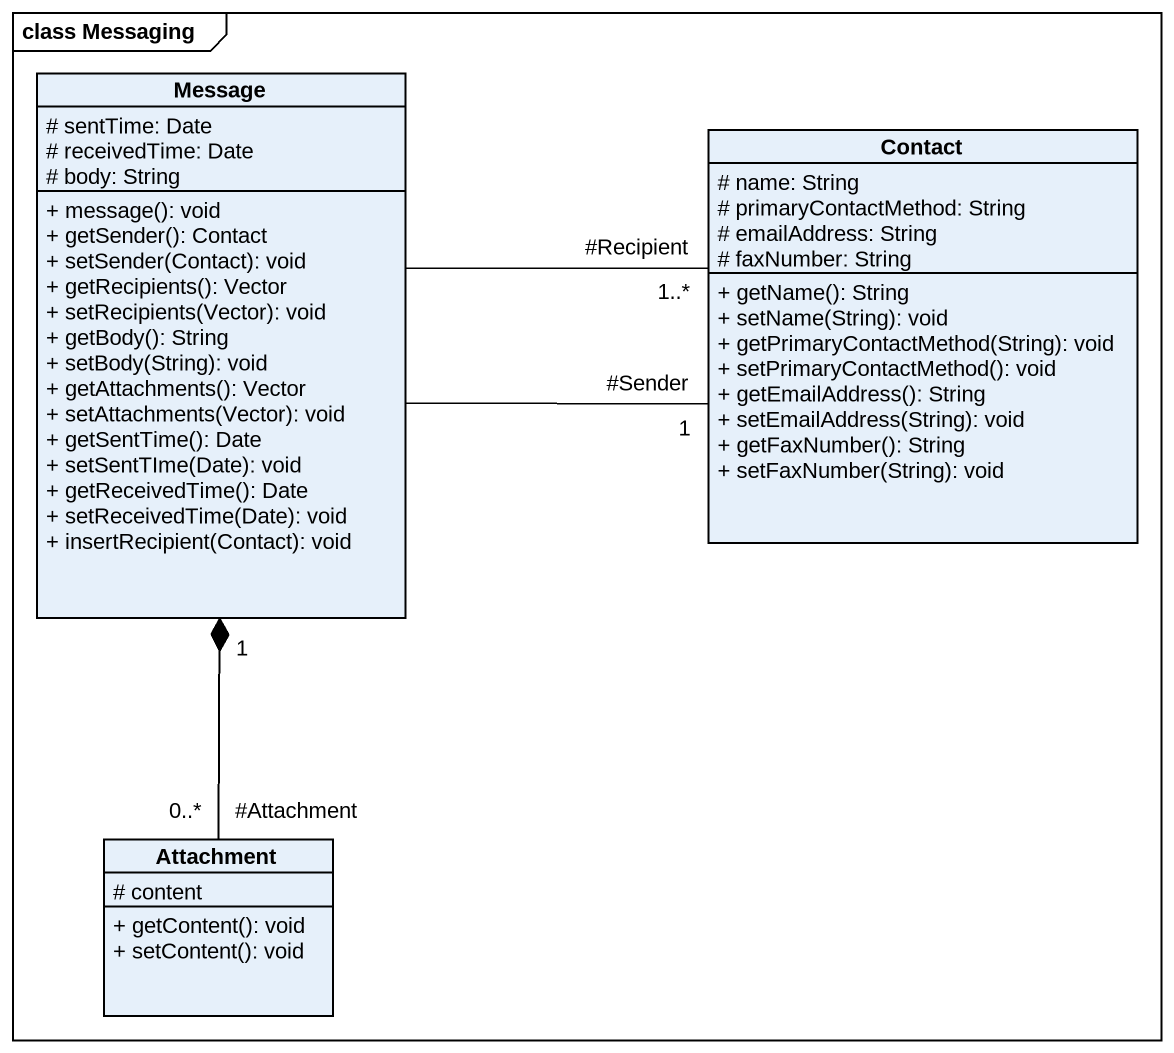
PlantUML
@startuml
mainframe class Messaging
hide circle
hide empty members
skinparam classAttributeIconSize 0
class Message {
  # sentTime: Date
  # receivedTime: Date
  # body: String
  + message(): void
  + getSender(): Contact
  + setSender(Contact): void
  + getRecipients(): Vector
  + setRecipients(Vector): void
  + getBody(): String
  + setBody(String): void
  + getAttachments(): Vector
  + setAttachments(Vector): void
  + getSentTime(): Date
  + setSentTIme(Date): void
  + getReceivedTime(): Date
  + setReceivedTime(Date): void
  + insertRecipient(Contact): void
}
class Contact {
  # name: String
  # primaryContactMethod: String
  # emailAddress: String
  # faxNumber: String
  + getName(): String
  + setName(String): void
  + getPrimaryContactMethod(String): void
  + setPrimaryContactMethod(): void
  + getEmailAddress(): String
  + setEmailAddress(String): void
  + getFaxNumber(): String
  + setFaxNumber(String): void
}
class Attachment {
  # content
  + getContent(): void
  + setContent(): void
}
Contact "#Sender\n1" -left- Message
Contact "#Recipient\n1..*" -left- Message
Attachment "#Attachment\n0..*" -up-* "1" Message
@enduml
